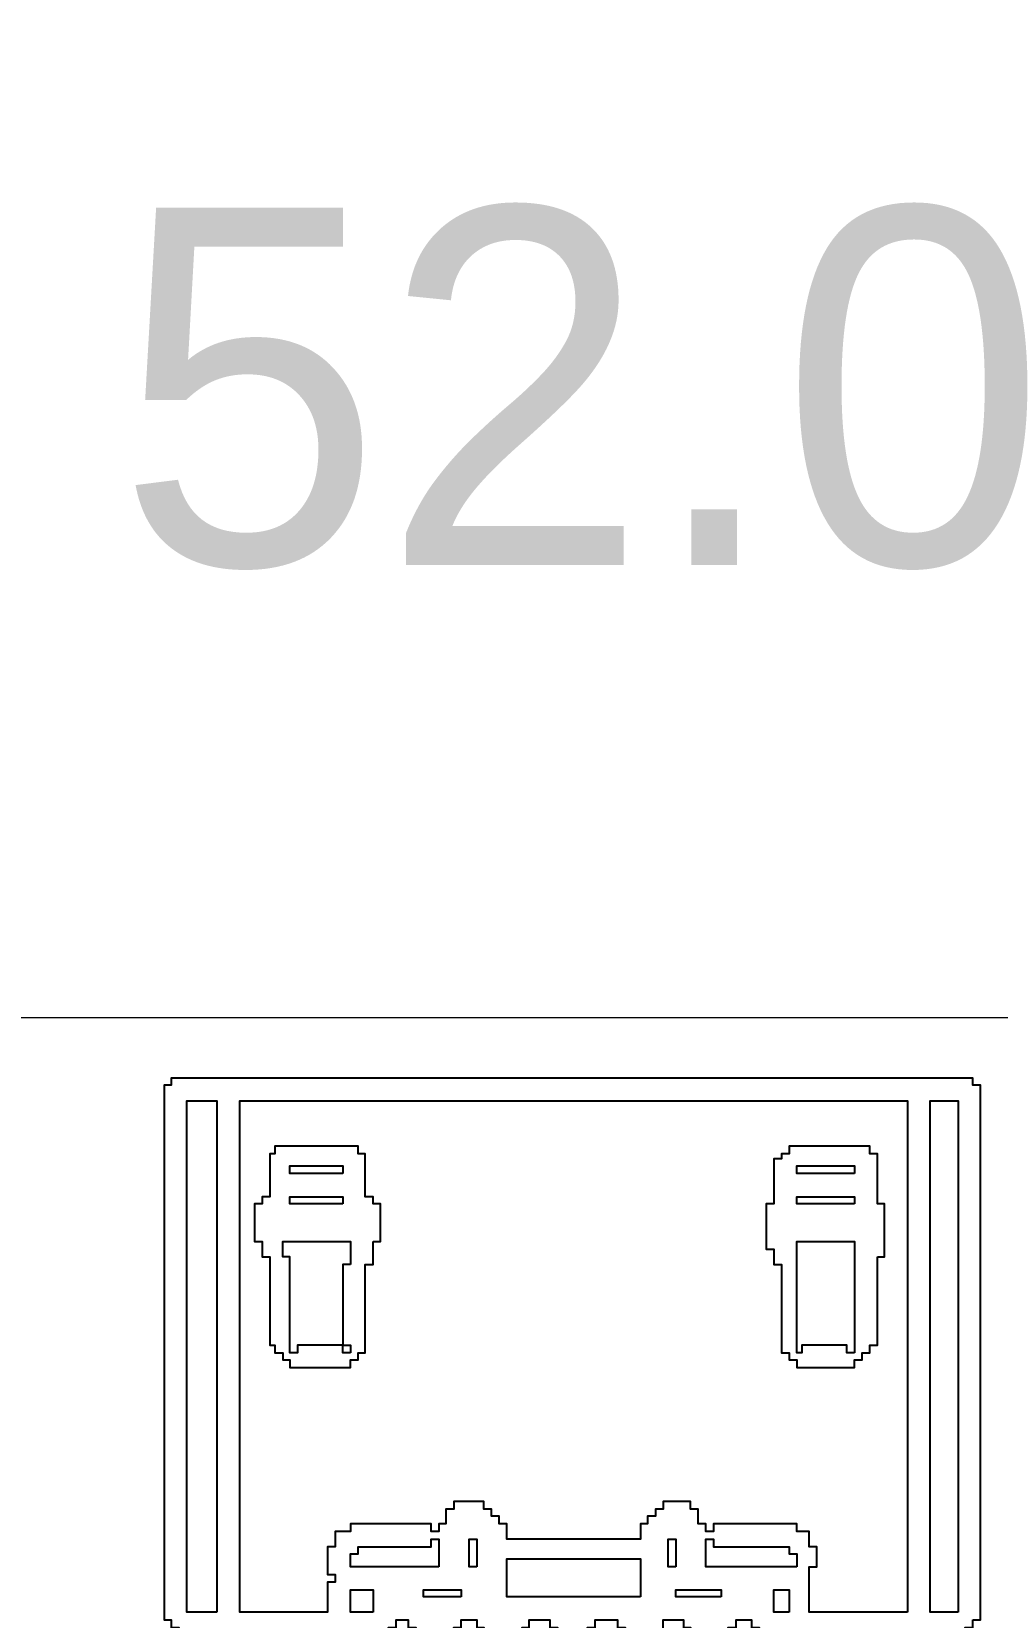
# Model space of a CAD drawing. Header units: millimetres. Extents: x -109 to -14.2, y -107.5 to -24.7.
# Drawn here: x -64.86 to -55.13, y -40.66 to -24.68 of the extents above; entities that cross this region are included whole.
import ezdxf

# ---------------------------------------------------------------- set-up
doc = ezdxf.new("R2010")
doc.units = ezdxf.units.MM
doc.header["$MEASUREMENT"] = 0
doc.layers.add('layer 1', color=7, linetype='Continuous')
doc.styles.get("Standard").update_dxf_attribs({"font": 'Deng.ttf'})
doc.dimstyles.get("Standard").update_dxf_attribs({"dimscale": 20, "dimtxt": 0.18, "dimasz": 0.18, "dimexe": 0.18, "dimexo": 0.0625, "dimgap": 0.09, "dimtad": 0, "dimtih": 1, "dimtoh": 1, "dimdec": 1, "dimzin": 0, "dimdsep": 46, "dimtxsty": 'Standard', "dimcen": 0.09, "dimadec": 0, "dimazin": 0, "dimtfac": 1, "dimtdec": 1, "dimtofl": 0, "dimtmove": 0, "dimatfit": 3, "dimfxl": 1, "dimtolj": 1, "dimtzin": 0, "dimarcsym": 0})

# ---------------------------------------------------------------- blocks, each defined once
blk = doc.blocks.new('*D6')
at = {"color": 0, "lineweight": -2, "transparency": 16777216}
for p, q in [((-85.325, -35.86), (-85.325, -24.681)), ((-33.315, -35.86), (-33.315, -24.681)), ((-81.725, -28.281), (-65.839, -28.281)), ((-36.915, -28.281), (-52.801, -28.281))]:
    blk.add_line(p, q, dxfattribs=at)
at = {"color": 0, "transparency": 16777216}
for points in [[(-81.725, -27.681), (-81.725, -28.881), (-85.325, -28.281)], [(-36.915, -27.681), (-36.915, -28.881), (-33.315, -28.281)]]:
    blk.add_solid(points, dxfattribs=at)
at = {"layer": 'Defpoints', "color": 0, "transparency": 16777216}
for p in [(-33.315, -28.281), (-85.325, -37.11), (-33.315, -37.11)]:
    blk.add_point(p, dxfattribs=at)
at = {"color": 0, "transparency": 16777216, "insert": (-59.32, -28.281), "char_height": 3.6, "attachment_point": 5}
blk.add_mtext('\\A1;52.0', dxfattribs=at)

msp = doc.modelspace()

# ---------------------------------------------------------------- linework, layer by layer
at = {"layer": 'layer 1', "color": 0, "lineweight": 18}
msp.add_open_spline([(-85.323, -34.617), (-85.323, -34.617), (-33.321, -34.617), (-33.321, -34.617)], degree=3, dxfattribs=at)
at = {"layer": 'layer 1', "color": 0}
for points, knots in [([(-55.372, -40.689), (-55.372, -40.689), (-55.372, -40.767), (-55.372, -40.767), (-55.372, -40.767), (-55.372, -40.767), (-55.45, -40.767), (-55.45, -40.767), (-55.45, -40.767), (-55.45, -40.767), (-55.45, -40.838), (-55.45, -40.838), (-55.45, -40.838), (-55.45, -40.838), (-55.521, -40.838), (-55.521, -40.838), (-55.521, -40.838), (-56.166, -40.838), (-56.812, -40.838), (-57.457, -40.838), (-57.457, -40.838), (-57.457, -40.838), (-57.528, -40.838), (-57.528, -40.838), (-57.528, -40.838), (-57.528, -40.838), (-57.528, -40.767), (-57.528, -40.767), (-57.528, -40.767), (-57.528, -40.767), (-57.605, -40.767), (-57.605, -40.767), (-57.605, -40.767), (-57.605, -40.767), (-57.605, -40.689), (-57.605, -40.689), (-57.605, -40.689), (-57.605, -40.689), (-57.76, -40.689), (-57.76, -40.689), (-57.76, -40.689), (-57.76, -40.689), (-57.76, -40.767), (-57.76, -40.767), (-57.76, -40.767), (-57.76, -40.767), (-57.838, -40.767), (-57.838, -40.767), (-57.838, -40.767), (-57.838, -40.767), (-57.838, -40.838), (-57.838, -40.838), (-57.838, -40.838), (-57.838, -40.838), (-58.218, -40.838), (-58.218, -40.838), (-58.218, -40.838), (-58.218, -40.838), (-58.218, -40.767), (-58.218, -40.767), (-58.218, -40.767), (-58.218, -40.767), (-58.289, -40.767), (-58.289, -40.767), (-58.289, -40.767), (-58.289, -40.767), (-58.289, -40.689), (-58.289, -40.689), (-58.289, -40.689), (-58.289, -40.689), (-58.496, -40.689), (-58.496, -40.689), (-58.496, -40.689), (-58.496, -40.689), (-58.496, -40.838), (-58.496, -40.838), (-58.496, -40.838), (-58.496, -40.838), (-58.877, -40.838), (-58.877, -40.838), (-58.877, -40.838), (-58.877, -40.838), (-58.877, -40.767), (-58.877, -40.767), (-58.877, -40.767), (-58.877, -40.767), (-58.954, -40.767), (-58.954, -40.767), (-58.954, -40.767), (-58.954, -40.767), (-58.954, -40.689), (-58.954, -40.689), (-58.954, -40.689), (-58.954, -40.689), (-59.18, -40.689), (-59.18, -40.689), (-59.18, -40.689), (-59.18, -40.689), (-59.18, -40.767), (-59.18, -40.767), (-59.18, -40.767), (-59.18, -40.767), (-59.257, -40.767), (-59.257, -40.767), (-59.257, -40.767), (-59.257, -40.767), (-59.257, -40.838), (-59.257, -40.838), (-59.257, -40.838), (-59.257, -40.838), (-59.561, -40.838), (-59.561, -40.838), (-59.561, -40.838), (-59.561, -40.838), (-59.561, -40.767), (-59.561, -40.767), (-59.561, -40.767), (-59.561, -40.767), (-59.638, -40.767), (-59.638, -40.767), (-59.638, -40.767), (-59.638, -40.767), (-59.638, -40.689), (-59.638, -40.689), (-59.638, -40.689), (-59.638, -40.689), (-59.845, -40.689), (-59.845, -40.689), (-59.845, -40.689), (-59.845, -40.689), (-59.845, -40.767), (-59.845, -40.767), (-59.845, -40.767), (-59.845, -40.767), (-59.916, -40.767), (-59.916, -40.767), (-59.916, -40.767), (-59.916, -40.767), (-59.916, -40.838), (-59.916, -40.838), (-59.916, -40.838), (-59.916, -40.838), (-60.303, -40.838), (-60.303, -40.838), (-60.303, -40.838), (-60.303, -40.838), (-60.303, -40.767), (-60.303, -40.767), (-60.303, -40.767), (-60.303, -40.767), (-60.374, -40.767), (-60.374, -40.767), (-60.374, -40.767), (-60.374, -40.767), (-60.374, -40.689), (-60.374, -40.689), (-60.374, -40.689), (-60.374, -40.689), (-60.529, -40.689), (-60.529, -40.689), (-60.529, -40.689), (-60.529, -40.689), (-60.529, -40.767), (-60.529, -40.767), (-60.529, -40.767), (-60.529, -40.767), (-60.606, -40.767), (-60.606, -40.767), (-60.606, -40.767), (-60.606, -40.767), (-60.606, -40.838), (-60.606, -40.838), (-60.606, -40.838), (-60.606, -40.838), (-60.987, -40.838), (-60.987, -40.838), (-60.987, -40.838), (-60.987, -40.838), (-60.987, -40.767), (-60.987, -40.767), (-60.987, -40.767), (-60.987, -40.767), (-61.064, -40.767), (-61.064, -40.767), (-61.064, -40.767), (-61.064, -40.767), (-61.064, -40.689), (-61.064, -40.689), (-61.064, -40.689), (-61.064, -40.689), (-61.187, -40.689), (-61.187, -40.689), (-61.187, -40.689), (-61.187, -40.689), (-61.187, -40.767), (-61.187, -40.767), (-61.187, -40.767), (-61.187, -40.767), (-61.264, -40.767), (-61.264, -40.767), (-61.264, -40.767), (-61.264, -40.767), (-61.264, -40.838), (-61.264, -40.838), (-61.264, -40.838), (-61.264, -40.838), (-61.342, -40.838), (-61.342, -40.838), (-61.342, -40.838), (-61.994, -40.838), (-62.645, -40.838), (-63.297, -40.838), (-63.297, -40.838), (-63.297, -40.838), (-63.375, -40.838), (-63.375, -40.838), (-63.375, -40.838), (-63.375, -40.838), (-63.375, -40.767), (-63.375, -40.767), (-63.375, -40.767), (-63.375, -40.767), (-63.452, -40.767), (-63.452, -40.767), (-63.452, -40.767), (-63.452, -40.767), (-63.452, -40.689), (-63.452, -40.689), (-63.452, -40.689), (-63.452, -40.689), (-63.523, -40.689), (-63.523, -40.689), (-63.523, -40.689), (-63.523, -40.689), (-63.523, -35.301), (-63.523, -35.301), (-63.523, -35.301), (-63.523, -35.301), (-63.452, -35.301), (-63.452, -35.301), (-63.452, -35.301), (-63.452, -35.301), (-63.452, -35.23), (-63.452, -35.23), (-63.452, -35.23), (-63.452, -35.23), (-63.375, -35.23), (-63.375, -35.23), (-63.375, -35.23), (-60.733, -35.23), (-58.091, -35.23), (-55.45, -35.23), (-55.45, -35.23), (-55.45, -35.23), (-55.372, -35.23), (-55.372, -35.23), (-55.372, -35.23), (-55.372, -35.23), (-55.372, -35.301), (-55.372, -35.301), (-55.372, -35.301), (-55.372, -35.301), (-55.295, -35.301), (-55.295, -35.301), (-55.295, -35.301), (-55.295, -35.301), (-55.295, -40.689), (-55.295, -40.689), (-55.295, -40.689), (-55.295, -40.689), (-55.372, -40.689), (-55.372, -40.689)], [0, 0, 0, 0, 0.014493, 0.014493, 0.014493, 0.014493, 0.028986, 0.028986, 0.028986, 0.028986, 0.043478, 0.043478, 0.043478, 0.043478, 0.057971, 0.057971, 0.057971, 0.057971, 0.072464, 0.072464, 0.072464, 0.072464, 0.086957, 0.086957, 0.086957, 0.086957, 0.101449, 0.101449, 0.101449, 0.101449, 0.115942, 0.115942, 0.115942, 0.115942, 0.130435, 0.130435, 0.130435, 0.130435, 0.144928, 0.144928, 0.144928, 0.144928, 0.15942, 0.15942, 0.15942, 0.15942, 0.173913, 0.173913, 0.173913, 0.173913, 0.188406, 0.188406, 0.188406, 0.188406, 0.202899, 0.202899, 0.202899, 0.202899, 0.217391, 0.217391, 0.217391, 0.217391, 0.231884, 0.231884, 0.231884, 0.231884, 0.246377, 0.246377, 0.246377, 0.246377, 0.26087, 0.26087, 0.26087, 0.26087, 0.275362, 0.275362, 0.275362, 0.275362, 0.289855, 0.289855, 0.289855, 0.289855, 0.304348, 0.304348, 0.304348, 0.304348, 0.318841, 0.318841, 0.318841, 0.318841, 0.333333, 0.333333, 0.333333, 0.333333, 0.347826, 0.347826, 0.347826, 0.347826, 0.362319, 0.362319, 0.362319, 0.362319, 0.376812, 0.376812, 0.376812, 0.376812, 0.391304, 0.391304, 0.391304, 0.391304, 0.405797, 0.405797, 0.405797, 0.405797, 0.42029, 0.42029, 0.42029, 0.42029, 0.434783, 0.434783, 0.434783, 0.434783, 0.449275, 0.449275, 0.449275, 0.449275, 0.463768, 0.463768, 0.463768, 0.463768, 0.478261, 0.478261, 0.478261, 0.478261, 0.492754, 0.492754, 0.492754, 0.492754, 0.507246, 0.507246, 0.507246, 0.507246, 0.521739, 0.521739, 0.521739, 0.521739, 0.536232, 0.536232, 0.536232, 0.536232, 0.550725, 0.550725, 0.550725, 0.550725, 0.565217, 0.565217, 0.565217, 0.565217, 0.57971, 0.57971, 0.57971, 0.57971, 0.594203, 0.594203, 0.594203, 0.594203, 0.608696, 0.608696, 0.608696, 0.608696, 0.623188, 0.623188, 0.623188, 0.623188, 0.637681, 0.637681, 0.637681, 0.637681, 0.652174, 0.652174, 0.652174, 0.652174, 0.666667, 0.666667, 0.666667, 0.666667, 0.681159, 0.681159, 0.681159, 0.681159, 0.695652, 0.695652, 0.695652, 0.695652, 0.710145, 0.710145, 0.710145, 0.710145, 0.724638, 0.724638, 0.724638, 0.724638, 0.73913, 0.73913, 0.73913, 0.73913, 0.753623, 0.753623, 0.753623, 0.753623, 0.768116, 0.768116, 0.768116, 0.768116, 0.782609, 0.782609, 0.782609, 0.782609, 0.797101, 0.797101, 0.797101, 0.797101, 0.811594, 0.811594, 0.811594, 0.811594, 0.826087, 0.826087, 0.826087, 0.826087, 0.84058, 0.84058, 0.84058, 0.84058, 0.855072, 0.855072, 0.855072, 0.855072, 0.869565, 0.869565, 0.869565, 0.869565, 0.884058, 0.884058, 0.884058, 0.884058, 0.898551, 0.898551, 0.898551, 0.898551, 0.913043, 0.913043, 0.913043, 0.913043, 0.927536, 0.927536, 0.927536, 0.927536, 0.942029, 0.942029, 0.942029, 0.942029, 0.956522, 0.956522, 0.956522, 0.956522, 0.971014, 0.971014, 0.971014, 0.971015, 1, 1, 1, 1]), ([(-62.994, -40.612), (-62.994, -40.612), (-62.994, -35.456), (-62.994, -35.456), (-62.994, -35.456), (-62.994, -35.456), (-63.297, -35.456), (-63.297, -35.456), (-63.297, -35.456), (-63.297, -35.456), (-63.297, -40.612), (-63.297, -40.612), (-63.297, -40.612), (-63.297, -40.612), (-63.071, -40.612), (-63.071, -40.612), (-63.071, -40.612), (-63.071, -40.612), (-62.994, -40.612), (-62.994, -40.612)], [0, 0, 0, 0, 0.166667, 0.166667, 0.166667, 0.166667, 0.333333, 0.333333, 0.333333, 0.333333, 0.5, 0.5, 0.5, 0.5, 0.666667, 0.666667, 0.666667, 0.666667, 1, 1, 1, 1]), ([(-56.031, -40.612), (-56.031, -40.612), (-56.031, -35.456), (-56.031, -35.456), (-56.031, -35.456), (-56.031, -35.456), (-56.108, -35.456), (-56.108, -35.456), (-56.108, -35.456), (-58.302, -35.456), (-60.496, -35.456), (-62.691, -35.456), (-62.691, -35.456), (-62.691, -35.456), (-62.762, -35.456), (-62.762, -35.456), (-62.762, -35.456), (-62.762, -35.456), (-62.762, -40.612), (-62.762, -40.612), (-62.762, -40.612), (-62.762, -40.612), (-62.691, -40.612), (-62.691, -40.612), (-62.691, -40.612), (-62.443, -40.612), (-62.196, -40.612), (-61.949, -40.612), (-61.949, -40.612), (-61.949, -40.612), (-61.878, -40.612), (-61.878, -40.612), (-61.878, -40.612), (-61.878, -40.612), (-61.878, -40.309), (-61.878, -40.309), (-61.878, -40.309), (-61.878, -40.309), (-61.8, -40.309), (-61.8, -40.309), (-61.8, -40.309), (-61.8, -40.309), (-61.8, -40.231), (-61.8, -40.231), (-61.8, -40.231), (-61.8, -40.231), (-61.878, -40.231), (-61.878, -40.231), (-61.878, -40.231), (-61.878, -40.231), (-61.878, -39.954), (-61.878, -39.954), (-61.878, -39.954), (-61.878, -39.954), (-61.8, -39.954), (-61.8, -39.954), (-61.8, -39.954), (-61.8, -39.954), (-61.8, -39.799), (-61.8, -39.799), (-61.8, -39.799), (-61.8, -39.799), (-61.645, -39.799), (-61.645, -39.799), (-61.645, -39.799), (-61.645, -39.799), (-61.645, -39.721), (-61.645, -39.721), (-61.645, -39.721), (-61.645, -39.721), (-61.568, -39.721), (-61.568, -39.721), (-61.568, -39.721), (-61.348, -39.721), (-61.129, -39.721), (-60.91, -39.721), (-60.91, -39.721), (-60.91, -39.721), (-60.832, -39.721), (-60.832, -39.721), (-60.832, -39.721), (-60.832, -39.721), (-60.832, -39.799), (-60.832, -39.799), (-60.832, -39.799), (-60.832, -39.799), (-60.755, -39.799), (-60.755, -39.799), (-60.755, -39.799), (-60.755, -39.799), (-60.755, -39.721), (-60.755, -39.721), (-60.755, -39.721), (-60.755, -39.721), (-60.684, -39.721), (-60.684, -39.721), (-60.684, -39.721), (-60.684, -39.721), (-60.684, -39.573), (-60.684, -39.573), (-60.684, -39.573), (-60.684, -39.573), (-60.606, -39.573), (-60.606, -39.573), (-60.606, -39.573), (-60.606, -39.573), (-60.606, -39.496), (-60.606, -39.496), (-60.606, -39.496), (-60.606, -39.496), (-60.303, -39.496), (-60.303, -39.496), (-60.303, -39.496), (-60.303, -39.496), (-60.303, -39.573), (-60.303, -39.573), (-60.303, -39.573), (-60.303, -39.573), (-60.225, -39.573), (-60.225, -39.573), (-60.225, -39.573), (-60.225, -39.573), (-60.225, -39.644), (-60.225, -39.644), (-60.225, -39.644), (-60.225, -39.644), (-60.148, -39.644), (-60.148, -39.644), (-60.148, -39.644), (-60.148, -39.644), (-60.148, -39.721), (-60.148, -39.721), (-60.148, -39.721), (-60.148, -39.721), (-60.071, -39.721), (-60.071, -39.721), (-60.071, -39.721), (-60.071, -39.721), (-60.071, -39.876), (-60.071, -39.876), (-60.071, -39.876), (-60.071, -39.876), (-59.993, -39.876), (-59.993, -39.876), (-59.993, -39.876), (-59.595, -39.876), (-59.197, -39.876), (-58.799, -39.876), (-58.799, -39.876), (-58.799, -39.876), (-58.722, -39.876), (-58.722, -39.876), (-58.722, -39.876), (-58.722, -39.876), (-58.722, -39.721), (-58.722, -39.721), (-58.722, -39.721), (-58.722, -39.721), (-58.651, -39.721), (-58.651, -39.721), (-58.651, -39.721), (-58.651, -39.721), (-58.651, -39.644), (-58.651, -39.644), (-58.651, -39.644), (-58.651, -39.644), (-58.573, -39.644), (-58.573, -39.644), (-58.573, -39.644), (-58.573, -39.644), (-58.573, -39.573), (-58.573, -39.573), (-58.573, -39.573), (-58.573, -39.573), (-58.496, -39.573), (-58.496, -39.573), (-58.496, -39.573), (-58.496, -39.573), (-58.496, -39.496), (-58.496, -39.496), (-58.496, -39.496), (-58.496, -39.496), (-58.218, -39.496), (-58.218, -39.496), (-58.218, -39.496), (-58.218, -39.496), (-58.218, -39.573), (-58.218, -39.573), (-58.218, -39.573), (-58.218, -39.573), (-58.141, -39.573), (-58.141, -39.573), (-58.141, -39.573), (-58.141, -39.573), (-58.141, -39.721), (-58.141, -39.721), (-58.141, -39.721), (-58.141, -39.721), (-58.064, -39.721), (-58.064, -39.721), (-58.064, -39.721), (-58.064, -39.721), (-58.064, -39.799), (-58.064, -39.799), (-58.064, -39.799), (-58.064, -39.799), (-57.986, -39.799), (-57.986, -39.799), (-57.986, -39.799), (-57.986, -39.799), (-57.986, -39.721), (-57.986, -39.721), (-57.986, -39.721), (-57.986, -39.721), (-57.909, -39.721), (-57.909, -39.721), (-57.909, -39.721), (-57.681, -39.721), (-57.453, -39.721), (-57.225, -39.721), (-57.225, -39.721), (-57.225, -39.721), (-57.147, -39.721), (-57.147, -39.721), (-57.147, -39.721), (-57.147, -39.721), (-57.147, -39.799), (-57.147, -39.799), (-57.147, -39.799), (-57.147, -39.799), (-57.024, -39.799), (-57.024, -39.799), (-57.024, -39.799), (-57.024, -39.799), (-57.024, -39.954), (-57.024, -39.954), (-57.024, -39.954), (-57.024, -39.954), (-56.947, -39.954), (-56.947, -39.954), (-56.947, -39.954), (-56.947, -39.954), (-56.947, -40.154), (-56.947, -40.154), (-56.947, -40.154), (-56.947, -40.154), (-57.024, -40.154), (-57.024, -40.154), (-57.024, -40.154), (-57.024, -40.154), (-57.024, -40.612), (-57.024, -40.612), (-57.024, -40.612), (-57.024, -40.612), (-56.947, -40.612), (-56.947, -40.612), (-56.947, -40.612), (-56.693, -40.612), (-56.439, -40.612), (-56.186, -40.612), (-56.186, -40.612), (-56.186, -40.612), (-56.108, -40.612), (-56.108, -40.612), (-56.108, -40.612), (-56.108, -40.612), (-56.031, -40.612), (-56.031, -40.612)], [0, 0, 0, 0, 0.014706, 0.014706, 0.014706, 0.014706, 0.029412, 0.029412, 0.029412, 0.029412, 0.044118, 0.044118, 0.044118, 0.044118, 0.058824, 0.058824, 0.058824, 0.058824, 0.073529, 0.073529, 0.073529, 0.073529, 0.088235, 0.088235, 0.088235, 0.088235, 0.102941, 0.102941, 0.102941, 0.102941, 0.117647, 0.117647, 0.117647, 0.117647, 0.132353, 0.132353, 0.132353, 0.132353, 0.147059, 0.147059, 0.147059, 0.147059, 0.161765, 0.161765, 0.161765, 0.161765, 0.176471, 0.176471, 0.176471, 0.176471, 0.191176, 0.191176, 0.191176, 0.191176, 0.205882, 0.205882, 0.205882, 0.205882, 0.220588, 0.220588, 0.220588, 0.220588, 0.235294, 0.235294, 0.235294, 0.235294, 0.25, 0.25, 0.25, 0.25, 0.264706, 0.264706, 0.264706, 0.264706, 0.279412, 0.279412, 0.279412, 0.279412, 0.294118, 0.294118, 0.294118, 0.294118, 0.308824, 0.308824, 0.308824, 0.308824, 0.323529, 0.323529, 0.323529, 0.323529, 0.338235, 0.338235, 0.338235, 0.338235, 0.352941, 0.352941, 0.352941, 0.352941, 0.367647, 0.367647, 0.367647, 0.367647, 0.382353, 0.382353, 0.382353, 0.382353, 0.397059, 0.397059, 0.397059, 0.397059, 0.411765, 0.411765, 0.411765, 0.411765, 0.426471, 0.426471, 0.426471, 0.426471, 0.441176, 0.441176, 0.441176, 0.441176, 0.455882, 0.455882, 0.455882, 0.455882, 0.470588, 0.470588, 0.470588, 0.470588, 0.485294, 0.485294, 0.485294, 0.485294, 0.5, 0.5, 0.5, 0.5, 0.514706, 0.514706, 0.514706, 0.514706, 0.529412, 0.529412, 0.529412, 0.529412, 0.544118, 0.544118, 0.544118, 0.544118, 0.558824, 0.558824, 0.558824, 0.558824, 0.573529, 0.573529, 0.573529, 0.573529, 0.588235, 0.588235, 0.588235, 0.588235, 0.602941, 0.602941, 0.602941, 0.602941, 0.617647, 0.617647, 0.617647, 0.617647, 0.632353, 0.632353, 0.632353, 0.632353, 0.647059, 0.647059, 0.647059, 0.647059, 0.661765, 0.661765, 0.661765, 0.661765, 0.676471, 0.676471, 0.676471, 0.676471, 0.691176, 0.691176, 0.691176, 0.691176, 0.705882, 0.705882, 0.705882, 0.705882, 0.720588, 0.720588, 0.720588, 0.720588, 0.735294, 0.735294, 0.735294, 0.735294, 0.75, 0.75, 0.75, 0.75, 0.764706, 0.764706, 0.764706, 0.764706, 0.779412, 0.779412, 0.779412, 0.779412, 0.794118, 0.794118, 0.794118, 0.794118, 0.808824, 0.808824, 0.808824, 0.808824, 0.823529, 0.823529, 0.823529, 0.823529, 0.838235, 0.838235, 0.838235, 0.838235, 0.852941, 0.852941, 0.852941, 0.852941, 0.867647, 0.867647, 0.867647, 0.867647, 0.882353, 0.882353, 0.882353, 0.882353, 0.897059, 0.897059, 0.897059, 0.897059, 0.911765, 0.911765, 0.911765, 0.911765, 0.926471, 0.926471, 0.926471, 0.926471, 0.941176, 0.941176, 0.941176, 0.941176, 0.955882, 0.955882, 0.955882, 0.955882, 0.970588, 0.970588, 0.970588, 0.970588, 1, 1, 1, 1]), ([(-55.521, -40.612), (-55.521, -40.612), (-55.521, -35.456), (-55.521, -35.456), (-55.521, -35.456), (-55.521, -35.456), (-55.805, -35.456), (-55.805, -35.456), (-55.805, -35.456), (-55.805, -35.456), (-55.805, -40.612), (-55.805, -40.612), (-55.805, -40.612), (-55.805, -40.612), (-55.598, -40.612), (-55.598, -40.612), (-55.598, -40.612), (-55.598, -40.612), (-55.521, -40.612), (-55.521, -40.612)], [0, 0, 0, 0, 0.166667, 0.166667, 0.166667, 0.166667, 0.333333, 0.333333, 0.333333, 0.333333, 0.5, 0.5, 0.5, 0.5, 0.666667, 0.666667, 0.666667, 0.666667, 1, 1, 1, 1]), ([(-61.419, -36.875), (-61.419, -36.875), (-61.419, -37.108), (-61.419, -37.108), (-61.419, -37.108), (-61.419, -37.108), (-61.497, -37.108), (-61.497, -37.108), (-61.497, -37.108), (-61.497, -37.108), (-61.497, -37.998), (-61.497, -37.998), (-61.497, -37.998), (-61.497, -37.998), (-61.568, -37.998), (-61.568, -37.998), (-61.568, -37.998), (-61.568, -37.998), (-61.568, -38.069), (-61.568, -38.069), (-61.568, -38.069), (-61.568, -38.069), (-61.645, -38.069), (-61.645, -38.069), (-61.645, -38.069), (-61.645, -38.069), (-61.645, -38.147), (-61.645, -38.147), (-61.645, -38.147), (-61.645, -38.147), (-61.723, -38.147), (-61.723, -38.147), (-61.723, -38.147), (-61.875, -38.147), (-62.028, -38.147), (-62.181, -38.147), (-62.181, -38.147), (-62.181, -38.147), (-62.258, -38.147), (-62.258, -38.147), (-62.258, -38.147), (-62.258, -38.147), (-62.258, -38.069), (-62.258, -38.069), (-62.258, -38.069), (-62.258, -38.069), (-62.329, -38.069), (-62.329, -38.069), (-62.329, -38.069), (-62.329, -38.069), (-62.329, -37.998), (-62.329, -37.998), (-62.329, -37.998), (-62.329, -37.998), (-62.407, -37.998), (-62.407, -37.998), (-62.407, -37.998), (-62.407, -37.998), (-62.407, -37.921), (-62.407, -37.921), (-62.407, -37.921), (-62.407, -37.921), (-62.458, -37.921), (-62.458, -37.921), (-62.458, -37.921), (-62.458, -37.921), (-62.458, -37.03), (-62.458, -37.03), (-62.458, -37.03), (-62.458, -37.03), (-62.536, -37.03), (-62.536, -37.03), (-62.536, -37.03), (-62.536, -37.03), (-62.536, -36.875), (-62.536, -36.875), (-62.536, -36.875), (-62.536, -36.875), (-62.613, -36.875), (-62.613, -36.875), (-62.613, -36.875), (-62.613, -36.875), (-62.613, -36.495), (-62.613, -36.495), (-62.613, -36.495), (-62.613, -36.495), (-62.536, -36.495), (-62.536, -36.495), (-62.536, -36.495), (-62.536, -36.495), (-62.536, -36.424), (-62.536, -36.424), (-62.536, -36.424), (-62.536, -36.424), (-62.458, -36.424), (-62.458, -36.424), (-62.458, -36.424), (-62.458, -36.424), (-62.458, -35.991), (-62.458, -35.991), (-62.458, -35.991), (-62.458, -35.991), (-62.407, -35.991), (-62.407, -35.991), (-62.407, -35.991), (-62.407, -35.991), (-62.407, -35.914), (-62.407, -35.914), (-62.407, -35.914), (-62.407, -35.914), (-62.329, -35.914), (-62.329, -35.914), (-62.329, -35.914), (-62.101, -35.914), (-61.873, -35.914), (-61.645, -35.914), (-61.645, -35.914), (-61.645, -35.914), (-61.568, -35.914), (-61.568, -35.914), (-61.568, -35.914), (-61.568, -35.914), (-61.568, -35.991), (-61.568, -35.991), (-61.568, -35.991), (-61.568, -35.991), (-61.497, -35.991), (-61.497, -35.991), (-61.497, -35.991), (-61.497, -35.991), (-61.497, -36.424), (-61.497, -36.424), (-61.497, -36.424), (-61.497, -36.424), (-61.419, -36.424), (-61.419, -36.424), (-61.419, -36.424), (-61.419, -36.424), (-61.419, -36.495), (-61.419, -36.495), (-61.419, -36.495), (-61.419, -36.495), (-61.342, -36.495), (-61.342, -36.495), (-61.342, -36.495), (-61.342, -36.495), (-61.342, -36.875), (-61.342, -36.875), (-61.342, -36.875), (-61.342, -36.875), (-61.419, -36.875), (-61.419, -36.875)], [0, 0, 0, 0, 0.025641, 0.025641, 0.025641, 0.025641, 0.051282, 0.051282, 0.051282, 0.051282, 0.076923, 0.076923, 0.076923, 0.076923, 0.102564, 0.102564, 0.102564, 0.102564, 0.128205, 0.128205, 0.128205, 0.128205, 0.153846, 0.153846, 0.153846, 0.153846, 0.179487, 0.179487, 0.179487, 0.179487, 0.205128, 0.205128, 0.205128, 0.205128, 0.230769, 0.230769, 0.230769, 0.230769, 0.25641, 0.25641, 0.25641, 0.25641, 0.282051, 0.282051, 0.282051, 0.282051, 0.307692, 0.307692, 0.307692, 0.307692, 0.333333, 0.333333, 0.333333, 0.333333, 0.358974, 0.358974, 0.358974, 0.358974, 0.384615, 0.384615, 0.384615, 0.384615, 0.410256, 0.410256, 0.410256, 0.410256, 0.435897, 0.435897, 0.435897, 0.435897, 0.461538, 0.461538, 0.461538, 0.461538, 0.487179, 0.487179, 0.487179, 0.487179, 0.512821, 0.512821, 0.512821, 0.512821, 0.538462, 0.538462, 0.538462, 0.538462, 0.564103, 0.564103, 0.564103, 0.564103, 0.589744, 0.589744, 0.589744, 0.589744, 0.615385, 0.615385, 0.615385, 0.615385, 0.641026, 0.641026, 0.641026, 0.641026, 0.666667, 0.666667, 0.666667, 0.666667, 0.692308, 0.692308, 0.692308, 0.692308, 0.717949, 0.717949, 0.717949, 0.717949, 0.74359, 0.74359, 0.74359, 0.74359, 0.769231, 0.769231, 0.769231, 0.769231, 0.794872, 0.794872, 0.794872, 0.794872, 0.820513, 0.820513, 0.820513, 0.820513, 0.846154, 0.846154, 0.846154, 0.846154, 0.871795, 0.871795, 0.871795, 0.871795, 0.897436, 0.897436, 0.897436, 0.897436, 0.923077, 0.923077, 0.923077, 0.923077, 0.948718, 0.948718, 0.948718, 0.948718, 1, 1, 1, 1]), ([(-56.334, -37.03), (-56.334, -37.03), (-56.334, -37.921), (-56.334, -37.921), (-56.334, -37.921), (-56.334, -37.921), (-56.411, -37.921), (-56.411, -37.921), (-56.411, -37.921), (-56.411, -37.921), (-56.411, -37.998), (-56.411, -37.998), (-56.411, -37.998), (-56.411, -37.998), (-56.489, -37.998), (-56.489, -37.998), (-56.489, -37.998), (-56.489, -37.998), (-56.489, -38.069), (-56.489, -38.069), (-56.489, -38.069), (-56.489, -38.069), (-56.566, -38.069), (-56.566, -38.069), (-56.566, -38.069), (-56.566, -38.069), (-56.566, -38.147), (-56.566, -38.147), (-56.566, -38.147), (-56.566, -38.147), (-56.644, -38.147), (-56.644, -38.147), (-56.644, -38.147), (-56.794, -38.147), (-56.945, -38.147), (-57.096, -38.147), (-57.096, -38.147), (-57.096, -38.147), (-57.147, -38.147), (-57.147, -38.147), (-57.147, -38.147), (-57.147, -38.147), (-57.147, -38.069), (-57.147, -38.069), (-57.147, -38.069), (-57.147, -38.069), (-57.225, -38.069), (-57.225, -38.069), (-57.225, -38.069), (-57.225, -38.069), (-57.225, -37.998), (-57.225, -37.998), (-57.225, -37.998), (-57.225, -37.998), (-57.302, -37.998), (-57.302, -37.998), (-57.302, -37.998), (-57.302, -37.998), (-57.302, -37.108), (-57.302, -37.108), (-57.302, -37.108), (-57.302, -37.108), (-57.379, -37.108), (-57.379, -37.108), (-57.379, -37.108), (-57.379, -37.108), (-57.379, -36.953), (-57.379, -36.953), (-57.379, -36.953), (-57.379, -36.953), (-57.457, -36.953), (-57.457, -36.953), (-57.457, -36.953), (-57.457, -36.953), (-57.457, -36.495), (-57.457, -36.495), (-57.457, -36.495), (-57.457, -36.495), (-57.379, -36.495), (-57.379, -36.495), (-57.379, -36.495), (-57.379, -36.495), (-57.379, -36.043), (-57.379, -36.043), (-57.379, -36.043), (-57.379, -36.043), (-57.302, -36.043), (-57.302, -36.043), (-57.302, -36.043), (-57.302, -36.043), (-57.302, -35.991), (-57.302, -35.991), (-57.302, -35.991), (-57.302, -35.991), (-57.225, -35.991), (-57.225, -35.991), (-57.225, -35.991), (-57.225, -35.991), (-57.225, -35.914), (-57.225, -35.914), (-57.225, -35.914), (-57.225, -35.914), (-57.147, -35.914), (-57.147, -35.914), (-57.147, -35.914), (-56.928, -35.914), (-56.708, -35.914), (-56.489, -35.914), (-56.489, -35.914), (-56.489, -35.914), (-56.411, -35.914), (-56.411, -35.914), (-56.411, -35.914), (-56.411, -35.914), (-56.411, -35.991), (-56.411, -35.991), (-56.411, -35.991), (-56.411, -35.991), (-56.334, -35.991), (-56.334, -35.991), (-56.334, -35.991), (-56.334, -35.991), (-56.334, -36.495), (-56.334, -36.495), (-56.334, -36.495), (-56.334, -36.495), (-56.263, -36.495), (-56.263, -36.495), (-56.263, -36.495), (-56.263, -36.495), (-56.263, -37.03), (-56.263, -37.03), (-56.263, -37.03), (-56.263, -37.03), (-56.334, -37.03), (-56.334, -37.03)], [0, 0, 0, 0, 0.028571, 0.028571, 0.028571, 0.028571, 0.057143, 0.057143, 0.057143, 0.057143, 0.085714, 0.085714, 0.085714, 0.085714, 0.114286, 0.114286, 0.114286, 0.114286, 0.142857, 0.142857, 0.142857, 0.142857, 0.171429, 0.171429, 0.171429, 0.171429, 0.2, 0.2, 0.2, 0.2, 0.228571, 0.228571, 0.228571, 0.228571, 0.257143, 0.257143, 0.257143, 0.257143, 0.285714, 0.285714, 0.285714, 0.285714, 0.314286, 0.314286, 0.314286, 0.314286, 0.342857, 0.342857, 0.342857, 0.342857, 0.371429, 0.371429, 0.371429, 0.371429, 0.4, 0.4, 0.4, 0.4, 0.428571, 0.428571, 0.428571, 0.428571, 0.457143, 0.457143, 0.457143, 0.457143, 0.485714, 0.485714, 0.485714, 0.485714, 0.514286, 0.514286, 0.514286, 0.514286, 0.542857, 0.542857, 0.542857, 0.542857, 0.571429, 0.571429, 0.571429, 0.571429, 0.6, 0.6, 0.6, 0.6, 0.628571, 0.628571, 0.628571, 0.628571, 0.657143, 0.657143, 0.657143, 0.657143, 0.685714, 0.685714, 0.685714, 0.685714, 0.714286, 0.714286, 0.714286, 0.714286, 0.742857, 0.742857, 0.742857, 0.742857, 0.771429, 0.771429, 0.771429, 0.771429, 0.8, 0.8, 0.8, 0.8, 0.828571, 0.828571, 0.828571, 0.828571, 0.857143, 0.857143, 0.857143, 0.857143, 0.885714, 0.885714, 0.885714, 0.885714, 0.914286, 0.914286, 0.914286, 0.914286, 0.942857, 0.942857, 0.942857, 0.942857, 1, 1, 1, 1]), ([(-61.723, -36.191), (-61.723, -36.191), (-61.723, -36.114), (-61.723, -36.114), (-61.723, -36.114), (-61.723, -36.114), (-61.8, -36.114), (-61.8, -36.114), (-61.8, -36.114), (-61.927, -36.114), (-62.054, -36.114), (-62.181, -36.114), (-62.181, -36.114), (-62.181, -36.114), (-62.258, -36.114), (-62.258, -36.114), (-62.258, -36.114), (-62.258, -36.114), (-62.258, -36.191), (-62.258, -36.191), (-62.258, -36.191), (-62.258, -36.191), (-61.8, -36.191), (-61.8, -36.191), (-61.8, -36.191), (-61.8, -36.191), (-61.723, -36.191), (-61.723, -36.191)], [0, 0, 0, 0, 0.125, 0.125, 0.125, 0.125, 0.25, 0.25, 0.25, 0.25, 0.375, 0.375, 0.375, 0.375, 0.5, 0.5, 0.5, 0.5, 0.625, 0.625, 0.625, 0.625, 0.75, 0.75, 0.75, 0.75, 1, 1, 1, 1]), ([(-56.566, -36.191), (-56.566, -36.191), (-56.566, -36.114), (-56.566, -36.114), (-56.566, -36.114), (-56.566, -36.114), (-56.644, -36.114), (-56.644, -36.114), (-56.644, -36.114), (-56.794, -36.114), (-56.945, -36.114), (-57.096, -36.114), (-57.096, -36.114), (-57.096, -36.114), (-57.147, -36.114), (-57.147, -36.114), (-57.147, -36.114), (-57.147, -36.114), (-57.147, -36.191), (-57.147, -36.191), (-57.147, -36.191), (-57.147, -36.191), (-57.096, -36.191), (-57.096, -36.191), (-57.096, -36.191), (-56.969, -36.191), (-56.842, -36.191), (-56.715, -36.191), (-56.715, -36.191), (-56.715, -36.191), (-56.644, -36.191), (-56.644, -36.191), (-56.644, -36.191), (-56.644, -36.191), (-56.566, -36.191), (-56.566, -36.191)], [0, 0, 0, 0, 0.1, 0.1, 0.1, 0.1, 0.2, 0.2, 0.2, 0.2, 0.3, 0.3, 0.3, 0.3, 0.4, 0.4, 0.4, 0.4, 0.5, 0.5, 0.5, 0.5, 0.6, 0.6, 0.6, 0.6, 0.7, 0.7, 0.7, 0.7, 0.8, 0.8, 0.8, 0.8, 1, 1, 1, 1]), ([(-61.723, -36.495), (-61.723, -36.495), (-61.723, -36.424), (-61.723, -36.424), (-61.723, -36.424), (-61.723, -36.424), (-61.8, -36.424), (-61.8, -36.424), (-61.8, -36.424), (-61.927, -36.424), (-62.054, -36.424), (-62.181, -36.424), (-62.181, -36.424), (-62.181, -36.424), (-62.258, -36.424), (-62.258, -36.424), (-62.258, -36.424), (-62.258, -36.424), (-62.258, -36.495), (-62.258, -36.495), (-62.258, -36.495), (-62.258, -36.495), (-61.8, -36.495), (-61.8, -36.495), (-61.8, -36.495), (-61.8, -36.495), (-61.723, -36.495), (-61.723, -36.495)], [0, 0, 0, 0, 0.125, 0.125, 0.125, 0.125, 0.25, 0.25, 0.25, 0.25, 0.375, 0.375, 0.375, 0.375, 0.5, 0.5, 0.5, 0.5, 0.625, 0.625, 0.625, 0.625, 0.75, 0.75, 0.75, 0.75, 1, 1, 1, 1]), ([(-56.566, -36.495), (-56.566, -36.495), (-56.566, -36.424), (-56.566, -36.424), (-56.566, -36.424), (-56.566, -36.424), (-56.644, -36.424), (-56.644, -36.424), (-56.644, -36.424), (-56.794, -36.424), (-56.945, -36.424), (-57.096, -36.424), (-57.096, -36.424), (-57.096, -36.424), (-57.147, -36.424), (-57.147, -36.424), (-57.147, -36.424), (-57.147, -36.424), (-57.147, -36.495), (-57.147, -36.495), (-57.147, -36.495), (-57.147, -36.495), (-57.096, -36.495), (-57.096, -36.495), (-57.096, -36.495), (-56.969, -36.495), (-56.842, -36.495), (-56.715, -36.495), (-56.715, -36.495), (-56.715, -36.495), (-56.644, -36.495), (-56.644, -36.495), (-56.644, -36.495), (-56.644, -36.495), (-56.566, -36.495), (-56.566, -36.495)], [0, 0, 0, 0, 0.1, 0.1, 0.1, 0.1, 0.2, 0.2, 0.2, 0.2, 0.3, 0.3, 0.3, 0.3, 0.4, 0.4, 0.4, 0.4, 0.5, 0.5, 0.5, 0.5, 0.6, 0.6, 0.6, 0.6, 0.7, 0.7, 0.7, 0.7, 0.8, 0.8, 0.8, 0.8, 1, 1, 1, 1]), ([(-61.645, -37.108), (-61.645, -37.108), (-61.645, -36.875), (-61.645, -36.875), (-61.645, -36.875), (-61.645, -36.875), (-61.723, -36.875), (-61.723, -36.875), (-61.723, -36.875), (-61.901, -36.875), (-62.08, -36.875), (-62.258, -36.875), (-62.258, -36.875), (-62.258, -36.875), (-62.329, -36.875), (-62.329, -36.875), (-62.329, -36.875), (-62.329, -36.875), (-62.329, -37.03), (-62.329, -37.03), (-62.329, -37.03), (-62.329, -37.03), (-62.258, -37.03), (-62.258, -37.03), (-62.258, -37.03), (-62.258, -37.03), (-62.258, -37.998), (-62.258, -37.998), (-62.258, -37.998), (-62.258, -37.998), (-62.181, -37.998), (-62.181, -37.998), (-62.181, -37.998), (-62.181, -37.998), (-62.181, -37.921), (-62.181, -37.921), (-62.181, -37.921), (-62.181, -37.921), (-61.723, -37.921), (-61.723, -37.921), (-61.723, -37.921), (-61.723, -37.921), (-61.723, -37.108), (-61.723, -37.108), (-61.723, -37.108), (-61.723, -37.108), (-61.645, -37.108), (-61.645, -37.108)], [0, 0, 0, 0, 0.076923, 0.076923, 0.076923, 0.076923, 0.153846, 0.153846, 0.153846, 0.153846, 0.230769, 0.230769, 0.230769, 0.230769, 0.307692, 0.307692, 0.307692, 0.307692, 0.384615, 0.384615, 0.384615, 0.384615, 0.461538, 0.461538, 0.461538, 0.461538, 0.538462, 0.538462, 0.538462, 0.538462, 0.615385, 0.615385, 0.615385, 0.615385, 0.692308, 0.692308, 0.692308, 0.692308, 0.769231, 0.769231, 0.769231, 0.769231, 0.846154, 0.846154, 0.846154, 0.846154, 1, 1, 1, 1]), ([(-56.566, -37.998), (-56.566, -37.998), (-56.566, -36.875), (-56.566, -36.875), (-56.566, -36.875), (-56.566, -36.875), (-56.644, -36.875), (-56.644, -36.875), (-56.644, -36.875), (-56.794, -36.875), (-56.945, -36.875), (-57.096, -36.875), (-57.096, -36.875), (-57.096, -36.875), (-57.147, -36.875), (-57.147, -36.875), (-57.147, -36.875), (-57.147, -36.875), (-57.147, -37.998), (-57.147, -37.998), (-57.147, -37.998), (-57.147, -37.998), (-57.096, -37.998), (-57.096, -37.998), (-57.096, -37.998), (-57.096, -37.998), (-57.096, -37.921), (-57.096, -37.921), (-57.096, -37.921), (-57.096, -37.921), (-56.644, -37.921), (-56.644, -37.921), (-56.644, -37.921), (-56.644, -37.921), (-56.644, -37.998), (-56.644, -37.998), (-56.644, -37.998), (-56.644, -37.998), (-56.566, -37.998), (-56.566, -37.998)], [0, 0, 0, 0, 0.090909, 0.090909, 0.090909, 0.090909, 0.181818, 0.181818, 0.181818, 0.181818, 0.272727, 0.272727, 0.272727, 0.272727, 0.363636, 0.363636, 0.363636, 0.363636, 0.454545, 0.454545, 0.454545, 0.454545, 0.545455, 0.545455, 0.545455, 0.545455, 0.636364, 0.636364, 0.636364, 0.636364, 0.727273, 0.727273, 0.727273, 0.727273, 0.818182, 0.818182, 0.818182, 0.818182, 1, 1, 1, 1]), ([(-61.645, -37.998), (-61.645, -37.998), (-61.645, -37.921), (-61.645, -37.921), (-61.645, -37.921), (-61.645, -37.921), (-61.723, -37.921), (-61.723, -37.921), (-61.723, -37.921), (-61.723, -37.921), (-61.723, -37.998), (-61.723, -37.998), (-61.723, -37.998), (-61.723, -37.998), (-61.645, -37.998), (-61.645, -37.998)], [0, 0, 0, 0, 0.2, 0.2, 0.2, 0.2, 0.4, 0.4, 0.4, 0.4, 0.6, 0.6, 0.6, 0.6, 1, 1, 1, 1]), ([(-60.755, -40.154), (-60.755, -40.154), (-60.755, -39.876), (-60.755, -39.876), (-60.755, -39.876), (-60.755, -39.876), (-60.832, -39.876), (-60.832, -39.876), (-60.832, -39.876), (-60.832, -39.876), (-60.832, -39.954), (-60.832, -39.954), (-60.832, -39.954), (-60.832, -39.954), (-60.91, -39.954), (-60.91, -39.954), (-60.91, -39.954), (-61.105, -39.954), (-61.301, -39.954), (-61.497, -39.954), (-61.497, -39.954), (-61.497, -39.954), (-61.568, -39.954), (-61.568, -39.954), (-61.568, -39.954), (-61.568, -39.954), (-61.568, -40.025), (-61.568, -40.025), (-61.568, -40.025), (-61.568, -40.025), (-61.645, -40.025), (-61.645, -40.025), (-61.645, -40.025), (-61.645, -40.025), (-61.645, -40.154), (-61.645, -40.154), (-61.645, -40.154), (-61.645, -40.154), (-61.568, -40.154), (-61.568, -40.154), (-61.568, -40.154), (-61.348, -40.154), (-61.129, -40.154), (-60.91, -40.154), (-60.91, -40.154), (-60.91, -40.154), (-60.832, -40.154), (-60.832, -40.154), (-60.832, -40.154), (-60.832, -40.154), (-60.755, -40.154), (-60.755, -40.154)], [0, 0, 0, 0, 0.071429, 0.071429, 0.071429, 0.071429, 0.142857, 0.142857, 0.142857, 0.142857, 0.214286, 0.214286, 0.214286, 0.214286, 0.285714, 0.285714, 0.285714, 0.285714, 0.357143, 0.357143, 0.357143, 0.357143, 0.428571, 0.428571, 0.428571, 0.428571, 0.5, 0.5, 0.5, 0.5, 0.571429, 0.571429, 0.571429, 0.571429, 0.642857, 0.642857, 0.642857, 0.642857, 0.714286, 0.714286, 0.714286, 0.714286, 0.785714, 0.785714, 0.785714, 0.785714, 0.857143, 0.857143, 0.857143, 0.857143, 1, 1, 1, 1]), ([(-60.374, -40.154), (-60.374, -40.154), (-60.374, -39.876), (-60.374, -39.876), (-60.374, -39.876), (-60.374, -39.876), (-60.451, -39.876), (-60.451, -39.876), (-60.451, -39.876), (-60.451, -39.876), (-60.451, -40.154), (-60.451, -40.154), (-60.451, -40.154), (-60.451, -40.154), (-60.374, -40.154), (-60.374, -40.154)], [0, 0, 0, 0, 0.2, 0.2, 0.2, 0.2, 0.4, 0.4, 0.4, 0.4, 0.6, 0.6, 0.6, 0.6, 1, 1, 1, 1]), ([(-58.367, -40.154), (-58.367, -40.154), (-58.367, -39.876), (-58.367, -39.876), (-58.367, -39.876), (-58.367, -39.876), (-58.444, -39.876), (-58.444, -39.876), (-58.444, -39.876), (-58.444, -39.876), (-58.444, -40.154), (-58.444, -40.154), (-58.444, -40.154), (-58.444, -40.154), (-58.367, -40.154), (-58.367, -40.154)], [0, 0, 0, 0, 0.2, 0.2, 0.2, 0.2, 0.4, 0.4, 0.4, 0.4, 0.6, 0.6, 0.6, 0.6, 1, 1, 1, 1]), ([(-57.147, -40.154), (-57.147, -40.154), (-57.147, -40.025), (-57.147, -40.025), (-57.147, -40.025), (-57.147, -40.025), (-57.225, -40.025), (-57.225, -40.025), (-57.225, -40.025), (-57.225, -40.025), (-57.225, -39.954), (-57.225, -39.954), (-57.225, -39.954), (-57.225, -39.954), (-57.302, -39.954), (-57.302, -39.954), (-57.302, -39.954), (-57.504, -39.954), (-57.706, -39.954), (-57.909, -39.954), (-57.909, -39.954), (-57.909, -39.954), (-57.986, -39.954), (-57.986, -39.954), (-57.986, -39.954), (-57.986, -39.954), (-57.986, -39.876), (-57.986, -39.876), (-57.986, -39.876), (-57.986, -39.876), (-58.064, -39.876), (-58.064, -39.876), (-58.064, -39.876), (-58.064, -39.876), (-58.064, -40.154), (-58.064, -40.154), (-58.064, -40.154), (-58.064, -40.154), (-57.986, -40.154), (-57.986, -40.154), (-57.986, -40.154), (-57.758, -40.154), (-57.53, -40.154), (-57.302, -40.154), (-57.302, -40.154), (-57.302, -40.154), (-57.225, -40.154), (-57.225, -40.154), (-57.225, -40.154), (-57.225, -40.154), (-57.147, -40.154), (-57.147, -40.154)], [0, 0, 0, 0, 0.071429, 0.071429, 0.071429, 0.071429, 0.142857, 0.142857, 0.142857, 0.142857, 0.214286, 0.214286, 0.214286, 0.214286, 0.285714, 0.285714, 0.285714, 0.285714, 0.357143, 0.357143, 0.357143, 0.357143, 0.428571, 0.428571, 0.428571, 0.428571, 0.5, 0.5, 0.5, 0.5, 0.571429, 0.571429, 0.571429, 0.571429, 0.642857, 0.642857, 0.642857, 0.642857, 0.714286, 0.714286, 0.714286, 0.714286, 0.785714, 0.785714, 0.785714, 0.785714, 0.857143, 0.857143, 0.857143, 0.857143, 1, 1, 1, 1]), ([(-58.722, -40.457), (-58.722, -40.457), (-58.722, -40.076), (-58.722, -40.076), (-58.722, -40.076), (-58.722, -40.076), (-58.799, -40.076), (-58.799, -40.076), (-58.799, -40.076), (-59.197, -40.076), (-59.595, -40.076), (-59.993, -40.076), (-59.993, -40.076), (-59.993, -40.076), (-60.071, -40.076), (-60.071, -40.076), (-60.071, -40.076), (-60.071, -40.076), (-60.071, -40.457), (-60.071, -40.457), (-60.071, -40.457), (-60.071, -40.457), (-59.993, -40.457), (-59.993, -40.457), (-59.993, -40.457), (-59.621, -40.457), (-59.249, -40.457), (-58.877, -40.457), (-58.877, -40.457), (-58.877, -40.457), (-58.799, -40.457), (-58.799, -40.457), (-58.799, -40.457), (-58.799, -40.457), (-58.722, -40.457), (-58.722, -40.457)], [0, 0, 0, 0, 0.1, 0.1, 0.1, 0.1, 0.2, 0.2, 0.2, 0.2, 0.3, 0.3, 0.3, 0.3, 0.4, 0.4, 0.4, 0.4, 0.5, 0.5, 0.5, 0.5, 0.6, 0.6, 0.6, 0.6, 0.7, 0.7, 0.7, 0.7, 0.8, 0.8, 0.8, 0.8, 1, 1, 1, 1]), ([(-61.419, -40.612), (-61.419, -40.612), (-61.419, -40.386), (-61.419, -40.386), (-61.419, -40.386), (-61.419, -40.386), (-61.645, -40.386), (-61.645, -40.386), (-61.645, -40.386), (-61.645, -40.386), (-61.645, -40.612), (-61.645, -40.612), (-61.645, -40.612), (-61.645, -40.612), (-61.497, -40.612), (-61.497, -40.612), (-61.497, -40.612), (-61.497, -40.612), (-61.419, -40.612), (-61.419, -40.612)], [0, 0, 0, 0, 0.166667, 0.166667, 0.166667, 0.166667, 0.333333, 0.333333, 0.333333, 0.333333, 0.5, 0.5, 0.5, 0.5, 0.666667, 0.666667, 0.666667, 0.666667, 1, 1, 1, 1]), ([(-60.529, -40.457), (-60.529, -40.457), (-60.529, -40.386), (-60.529, -40.386), (-60.529, -40.386), (-60.529, -40.386), (-60.91, -40.386), (-60.91, -40.386), (-60.91, -40.386), (-60.91, -40.386), (-60.91, -40.457), (-60.91, -40.457), (-60.91, -40.457), (-60.91, -40.457), (-60.606, -40.457), (-60.606, -40.457), (-60.606, -40.457), (-60.606, -40.457), (-60.529, -40.457), (-60.529, -40.457)], [0, 0, 0, 0, 0.166667, 0.166667, 0.166667, 0.166667, 0.333333, 0.333333, 0.333333, 0.333333, 0.5, 0.5, 0.5, 0.5, 0.666667, 0.666667, 0.666667, 0.666667, 1, 1, 1, 1]), ([(-57.909, -40.457), (-57.909, -40.457), (-57.909, -40.386), (-57.909, -40.386), (-57.909, -40.386), (-57.909, -40.386), (-58.367, -40.386), (-58.367, -40.386), (-58.367, -40.386), (-58.367, -40.386), (-58.367, -40.457), (-58.367, -40.457), (-58.367, -40.457), (-58.367, -40.457), (-57.986, -40.457), (-57.986, -40.457), (-57.986, -40.457), (-57.986, -40.457), (-57.909, -40.457), (-57.909, -40.457)], [0, 0, 0, 0, 0.166667, 0.166667, 0.166667, 0.166667, 0.333333, 0.333333, 0.333333, 0.333333, 0.5, 0.5, 0.5, 0.5, 0.666667, 0.666667, 0.666667, 0.666667, 1, 1, 1, 1]), ([(-57.225, -40.612), (-57.225, -40.612), (-57.225, -40.386), (-57.225, -40.386), (-57.225, -40.386), (-57.225, -40.386), (-57.379, -40.386), (-57.379, -40.386), (-57.379, -40.386), (-57.379, -40.386), (-57.379, -40.612), (-57.379, -40.612), (-57.379, -40.612), (-57.379, -40.612), (-57.302, -40.612), (-57.302, -40.612), (-57.302, -40.612), (-57.302, -40.612), (-57.225, -40.612), (-57.225, -40.612)], [0, 0, 0, 0, 0.166667, 0.166667, 0.166667, 0.166667, 0.333333, 0.333333, 0.333333, 0.333333, 0.5, 0.5, 0.5, 0.5, 0.666667, 0.666667, 0.666667, 0.666667, 1, 1, 1, 1])]:
    msp.add_open_spline(points, degree=3, knots=knots, dxfattribs=at)

# ---------------------------------------------------------------- dimensions: what is measured, and where the dimension line sits
dim = msp.add_aligned_dim(p1=(-85.325, -37.11), p2=(-33.315, -37.11), distance=8.829, dimstyle='Standard')
dim.commit()
dim.dimension.update_dxf_attribs({"geometry": '*D6', "text_midpoint": (-59.32, -28.281)})

doc.saveas('drawing.dxf')
